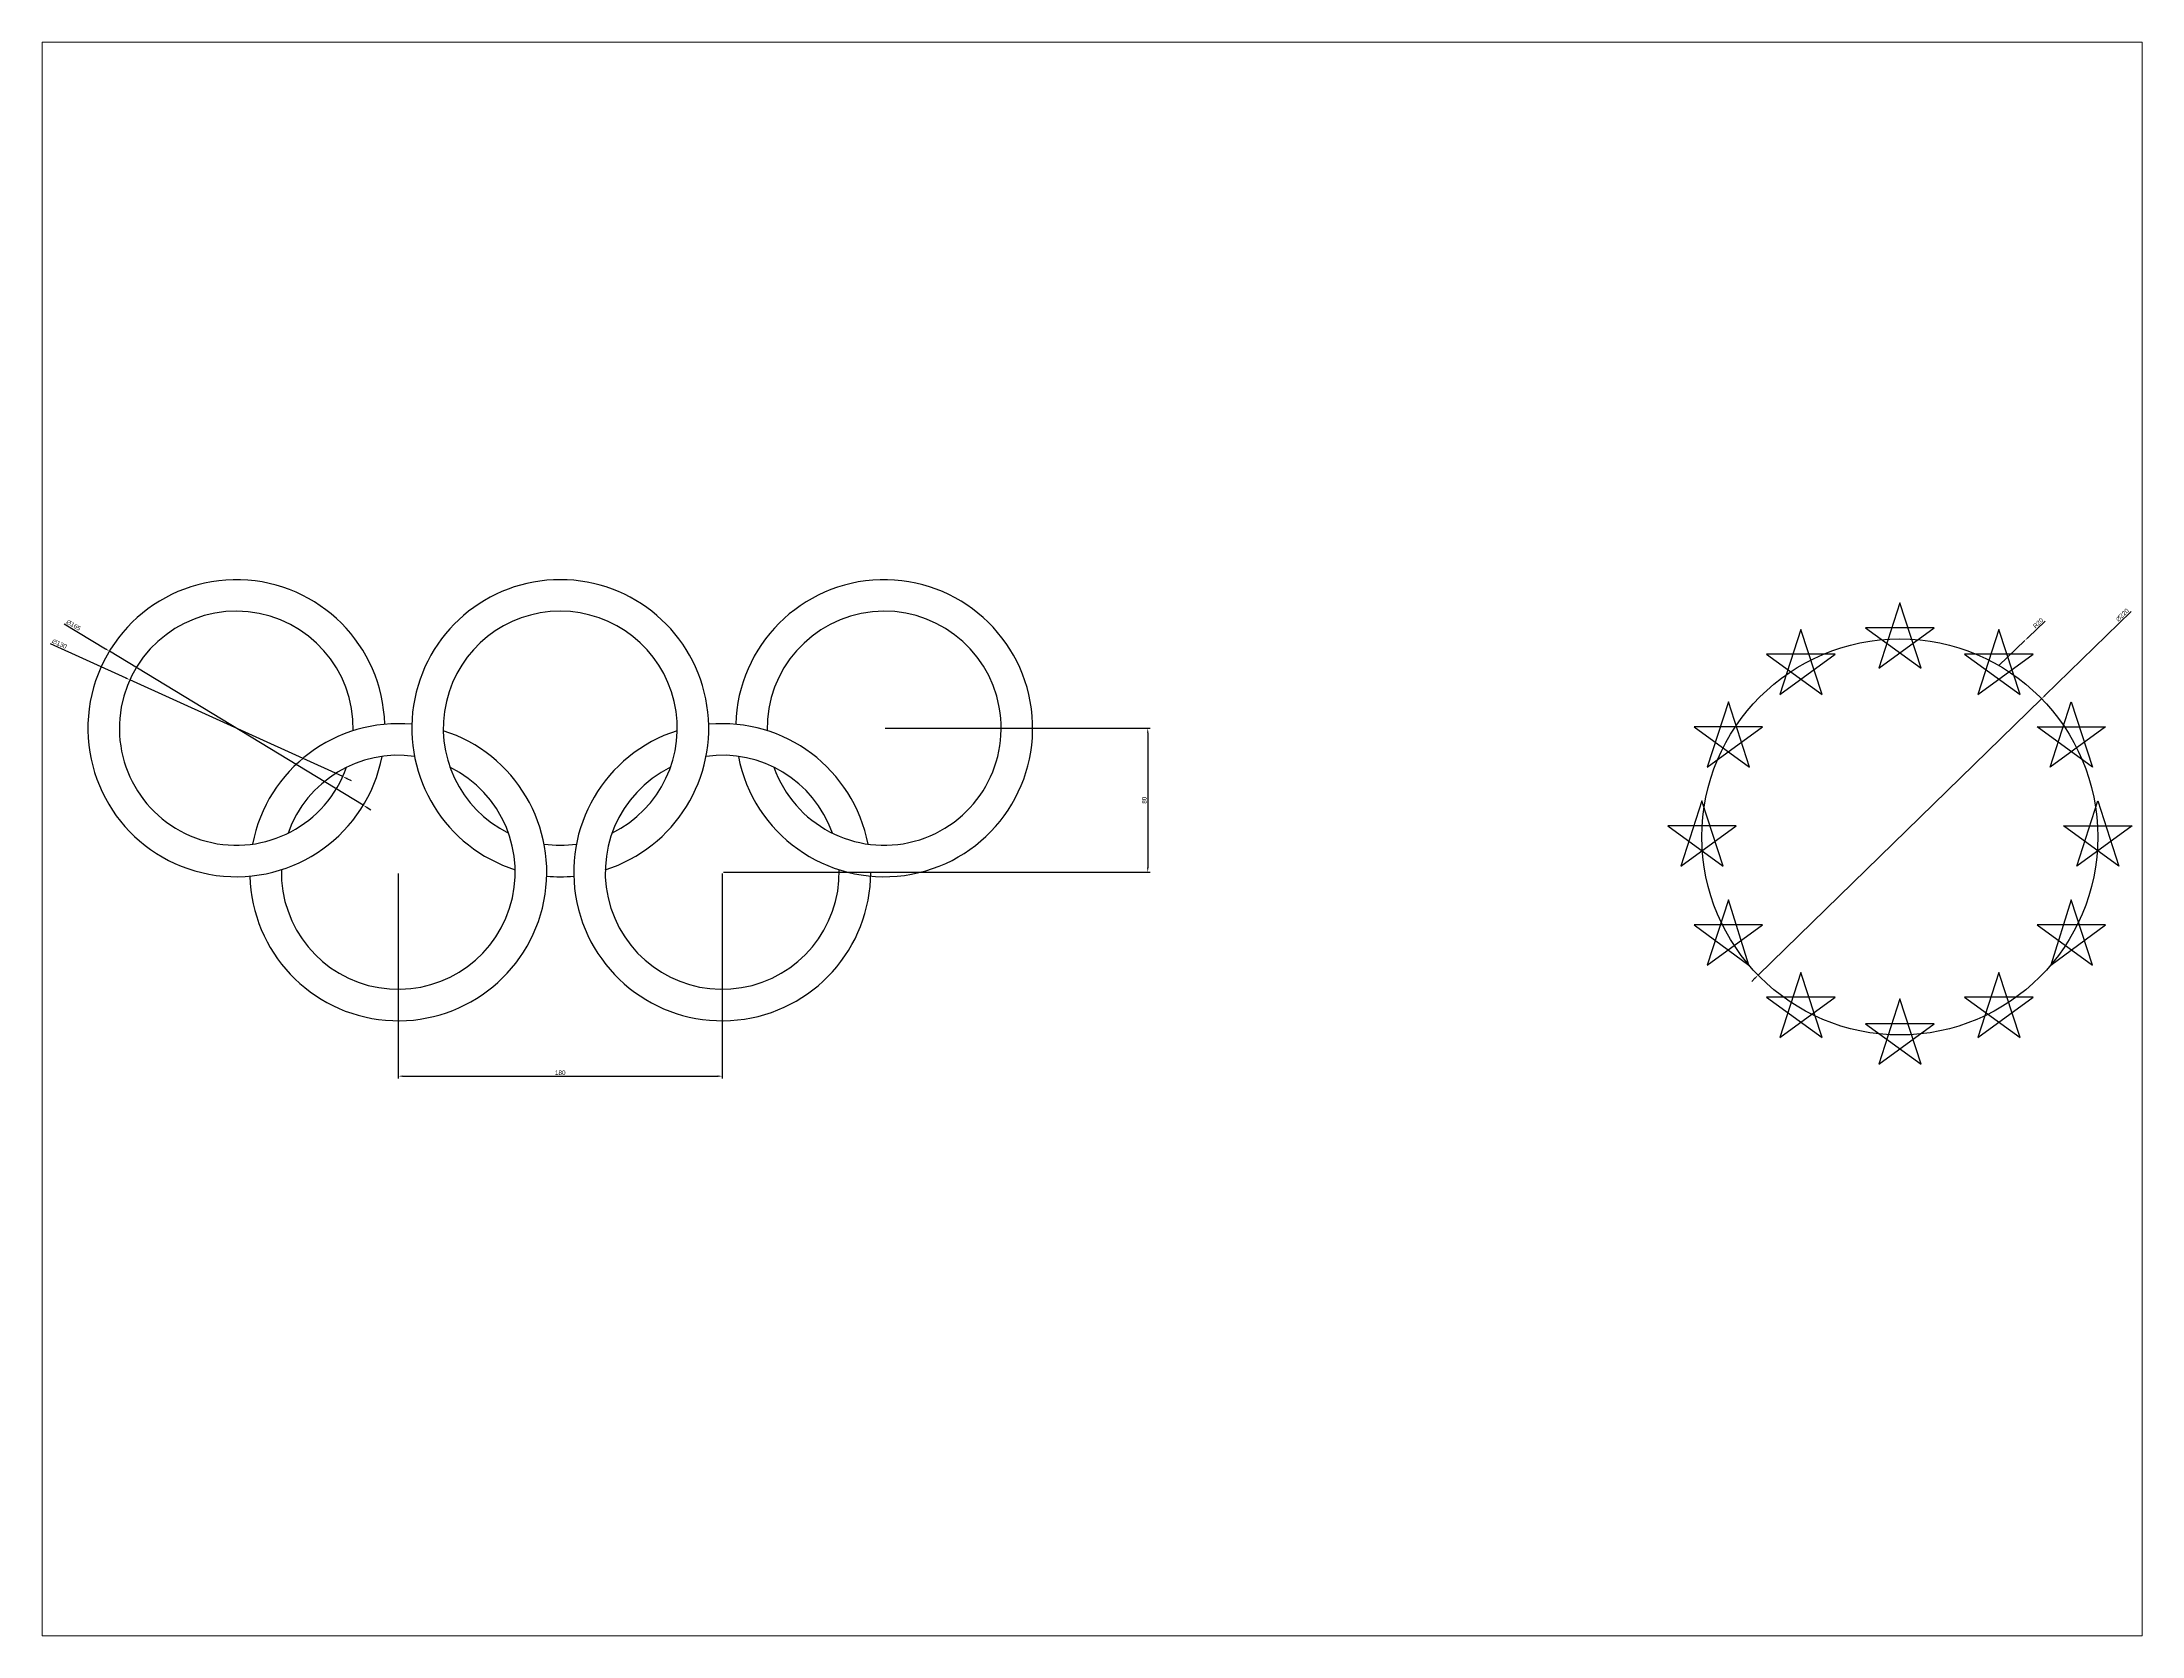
# Paper-space layout 'Layout1' of a CAD drawing. Header units: millimetres. Extents: x 26 to 231, y 20 to 176.
# The model-space entities are those that its viewports show. They can reach past a viewport. Long polylines and large blocks are cut down to what shows.
import ezdxf

# ---------------------------------------------------------------- set-up
doc = ezdxf.new("R2010")
doc.units = ezdxf.units.MM
doc.styles.get("Standard").update_dxf_attribs({"font": 'arial.ttf'})
doc.dimstyles.new('ISO-25', dxfattribs={"dimtxt": 2.5, "dimasz": 2.5, "dimexe": 1.25, "dimexo": 0.625, "dimtad": 1, "dimtxsty": 'Standard', "dimcen": 2.5, "dimadec": 0, "dimazin": 0, "dimtfac": 1, "dimtmove": 0, "dimatfit": 3, "dimfxl": 1, "dimarcsym": 0})

# ---------------------------------------------------------------- blocks, each defined once
blk = doc.blocks.new('*D8')
at = {"color": 0, "lineweight": -2, "transparency": 16777216}
for p, q in [((3579, 1612.3), (3531.1, 1565.6)), ((3371.8, 1410.4), (3529.3, 1563.9)), ((3370, 1408.6), (3368.2, 1406.9))]:
    blk.add_line(p, q, dxfattribs=at)
at = {"color": 0, "transparency": 16777216}
for points in [[(3530.8, 1565.9), (3531.4, 1565.3), (3529.3, 1563.9)], [(3369.7, 1408.9), (3370.3, 1408.3), (3371.8, 1410.4)]]:
    blk.add_solid(points, dxfattribs=at)
at = {"layer": 'Defpoints', "color": 0, "transparency": 16777216}
for p in [(3529.3, 1563.9), (3371.8, 1410.4)]:
    blk.add_point(p, dxfattribs=at)
at = {"color": 0, "transparency": 16777216, "insert": (3574.2, 1610.4), "char_height": 2.5, "attachment_point": 5, "rotation": 44.2595}
blk.add_mtext('∅220', dxfattribs=at)
blk = doc.blocks.new('*D9')
at = {"color": 0, "lineweight": -2, "transparency": 16777216}
for p, q in [((3531.3, 1607), (3521.8, 1597.9)), ((3505.5, 1582.4), (3520, 1596.2))]:
    blk.add_line(p, q, dxfattribs=at)
at = {"color": 0, "transparency": 16777216}
blk.add_solid([(3521.5, 1598.2), (3522.1, 1597.6), (3520, 1596.2)], dxfattribs=at)
at = {"layer": 'Defpoints', "color": 0, "transparency": 16777216}
for p in [(3520, 1596.2), (3505.5, 1582.4)]:
    blk.add_point(p, dxfattribs=at)
at = {"color": 0, "transparency": 16777216, "insert": (3527.4, 1605.9), "char_height": 2.5, "attachment_point": 5, "rotation": 43.6811}
blk.add_mtext('R20', dxfattribs=at)

msp = doc.modelspace()

# ---------------------------------------------------------------- linework, layer by layer
for p, q in [((3450.531, 1617.132), (3438.775, 1580.952)), ((3462.287, 1580.952), (3450.531, 1617.132)), ((2430.542, 1605.53), (2453.485, 1591.608)), ((3395.531, 1602.395), (3383.775, 1566.214)), ((3407.287, 1566.214), (3395.531, 1602.395)), ((3431.51, 1603.312), (3462.287, 1580.952)), ((3469.552, 1603.312), (3431.51, 1603.312)), ((3438.775, 1580.952), (3469.552, 1603.312)), ((3505.531, 1602.395), (3493.775, 1566.214)), ((3517.287, 1566.214), (3505.531, 1602.395)), ((2422.72, 1594.505), (2464.698, 1575.434)), ((2596.685, 1504.718), (2455.622, 1590.311)), ((3414.552, 1588.575), (3376.51, 1588.575)), ((3376.51, 1588.575), (3407.287, 1566.214)), ((3383.775, 1566.214), (3414.552, 1588.575)), ((3524.552, 1588.575), (3486.51, 1588.575)), ((3486.51, 1588.575), (3517.287, 1566.214)), ((3493.775, 1566.214), (3524.552, 1588.575)), ((2585.333, 1520.629), (2466.974, 1574.4)), ((3355.268, 1562.132), (3343.512, 1525.952)), ((3367.024, 1525.952), (3355.268, 1562.132)), ((3534.038, 1525.952), (3545.794, 1562.132)), ((3545.794, 1562.132), (3557.549, 1525.952)), ((2886.779, 1547.515), (3033.86, 1547.515)), ((3032.61, 1545.015), (3032.61, 1470.015)), ((3374.289, 1548.312), (3336.247, 1548.312)), ((3336.247, 1548.312), (3367.024, 1525.952)), ((3343.512, 1525.952), (3374.289, 1548.312)), ((3557.549, 1525.952), (3526.772, 1548.312)), ((3526.772, 1548.312), (3564.815, 1548.312)), ((3564.815, 1548.312), (3534.038, 1525.952)), ((2587.609, 1519.595), (2589.885, 1518.561)), ((3340.531, 1507.132), (3328.775, 1470.952)), ((3352.287, 1470.952), (3340.531, 1507.132)), ((3548.775, 1470.952), (3560.531, 1507.132)), ((3560.531, 1507.132), (3572.287, 1470.952)), ((2598.822, 1503.421), (2600.96, 1502.124)), ((3359.552, 1493.312), (3321.51, 1493.312)), ((3321.51, 1493.312), (3352.287, 1470.952)), ((3328.775, 1470.952), (3359.552, 1493.312)), ((3572.287, 1470.952), (3541.51, 1493.312)), ((3541.51, 1493.312), (3579.552, 1493.312)), ((3579.552, 1493.312), (3548.775, 1470.952)), ((2616.154, 1466.89), (2616.154, 1352.993)), ((2796.154, 1466.89), (2796.154, 1352.993)), ((2796.779, 1467.515), (3033.86, 1467.515)), ((3355.268, 1452.132), (3343.512, 1415.952)), ((3366.666, 1415.952), (3355.268, 1452.132)), ((3545.794, 1452.132), (3534.396, 1415.952)), ((3557.549, 1415.952), (3545.794, 1452.132)), ((3374.289, 1438.312), (3336.247, 1438.312)), ((3336.247, 1438.312), (3366.666, 1415.952)), ((3343.512, 1415.952), (3374.289, 1438.312)), ((3564.815, 1438.312), (3526.772, 1438.312)), ((3526.772, 1438.312), (3557.549, 1415.952)), ((3534.396, 1415.952), (3564.815, 1438.312)), ((3395.531, 1411.869), (3383.775, 1375.689)), ((3407.287, 1375.689), (3395.531, 1411.869)), ((3505.531, 1411.869), (3493.775, 1375.689)), ((3517.287, 1375.689), (3505.531, 1411.869)), ((3414.552, 1398.049), (3376.51, 1398.049)), ((3376.51, 1398.049), (3407.287, 1375.689)), ((3383.775, 1375.689), (3414.552, 1398.049)), ((3450.531, 1397.132), (3438.775, 1360.952)), ((3462.287, 1360.952), (3450.531, 1397.132)), ((3524.552, 1398.049), (3486.51, 1398.049)), ((3486.51, 1398.049), (3517.287, 1375.689)), ((3493.775, 1375.689), (3524.552, 1398.049)), ((3469.552, 1383.312), (3431.51, 1383.312)), ((3431.51, 1383.312), (3462.287, 1360.952)), ((3438.775, 1360.952), (3469.552, 1383.312)), ((2618.654, 1354.243), (2793.654, 1354.243))]:
    msp.add_line(p, q)
msp.add_circle((3450.531, 1487.132), 110)
for centre, radius, start, end in [((2526.154, 1547.515), 82.5, 1.497366, 349.082484), ((2706.154, 1547.515), 82.5, 287.650437, 252.349563), ((2886.154, 1547.515), 82.5, 190.917516, 178.502634), ((2526.154, 1547.515), 65, 358.78016, 340.504826), ((2706.154, 1547.515), 65, 296.228096, 243.771904), ((2886.154, 1547.515), 65, 199.495174, 181.21984), ((2616.154, 1467.515), 82.5, 181.497366, 72.349563), ((2616.154, 1467.515), 82.5, 84.764445, 169.082484), ((2796.154, 1467.515), 82.5, 107.650437, 0), ((2796.154, 1467.515), 82.5, 10.917516, 95.235555), ((2616.154, 1467.515), 65, 82.047239, 160.504826), ((2796.154, 1467.515), 65, 19.495174, 97.952761), ((2796.154, 1467.515), 65, 19.495174, 97.952761), ((2616.154, 1467.515), 65, 178.78016, 63.771904), ((2796.154, 1467.515), 65, 116.228096, 1.21984), ((2796.154, 1467.515), 65, 116.228096, 1.21984), ((2706.154, 1547.515), 65, 262.047239, 277.952761), ((2706.154, 1547.515), 82.5, 264.764445, 275.235555)]:
    msp.add_arc(centre, radius, start, end)
for points in [[(2453.701, 1591.965), (2453.269, 1591.252), (2455.622, 1590.311)], [(2464.871, 1575.813), (2464.526, 1575.054), (2466.974, 1574.4)], [(3032.194, 1545.015), (3033.027, 1545.015), (3032.61, 1547.515)], [(2587.781, 1519.975), (2587.437, 1519.216), (2585.333, 1520.629)], [(2599.039, 1503.777), (2598.606, 1503.064), (2596.685, 1504.718)], [(3032.194, 1470.015), (3033.027, 1470.015), (3032.61, 1467.515)], [(2618.654, 1354.66), (2618.654, 1353.826), (2616.154, 1354.243)], [(2793.654, 1354.66), (2793.654, 1353.826), (2796.154, 1354.243)]]:
    msp.add_solid(points)

# ---------------------------------------------------------------- texts
at = {"char_height": 2.5, "attachment_point": 5}
for s, insert, rotation in [('∅165', (2435.63, 1604.748), 328.75151), ('∅130', (2427.853, 1594.338), 335.567658), ('80', (3030.709, 1507.515), 90)]:
    msp.add_mtext(s, dxfattribs=dict(at, insert=insert, rotation=rotation))
at = {"insert": (2706.154, 1356.145), "char_height": 2.5, "attachment_point": 5}
msp.add_mtext('180', dxfattribs=at)

# ---------------------------------------------------------------- dimensions: what is measured, and where the dimension line sits
dim = msp.add_diameter_dim_2p(p1=(3371.75, 1410.362), p2=(3529.311, 1563.902), dimstyle='ISO-25')
dim.commit()
dim.dimension.update_dxf_attribs({"geometry": '*D8', "text_midpoint": (3575.587, 1608.997), "dimtype": 163})
dim = msp.add_radius_dim(center=(3505.531, 1582.395), mpoint=(3519.995, 1596.208), dimstyle='ISO-25')
dim.commit()
dim.dimension.update_dxf_attribs({"geometry": '*D9', "text_midpoint": (3528.721, 1604.541), "dimtype": 164})

psp = doc.layouts.get("Layout1")

# ---------------------------------------------------------------- viewports
at = {"layer": '0'}
psp.add_viewport(center=(128.5, 97.5), size=(205.6, 156), view_center_point=(3001.625, 1485.977), view_height=885.39378, dxfattribs=at)

doc.saveas('drawing.dxf')
